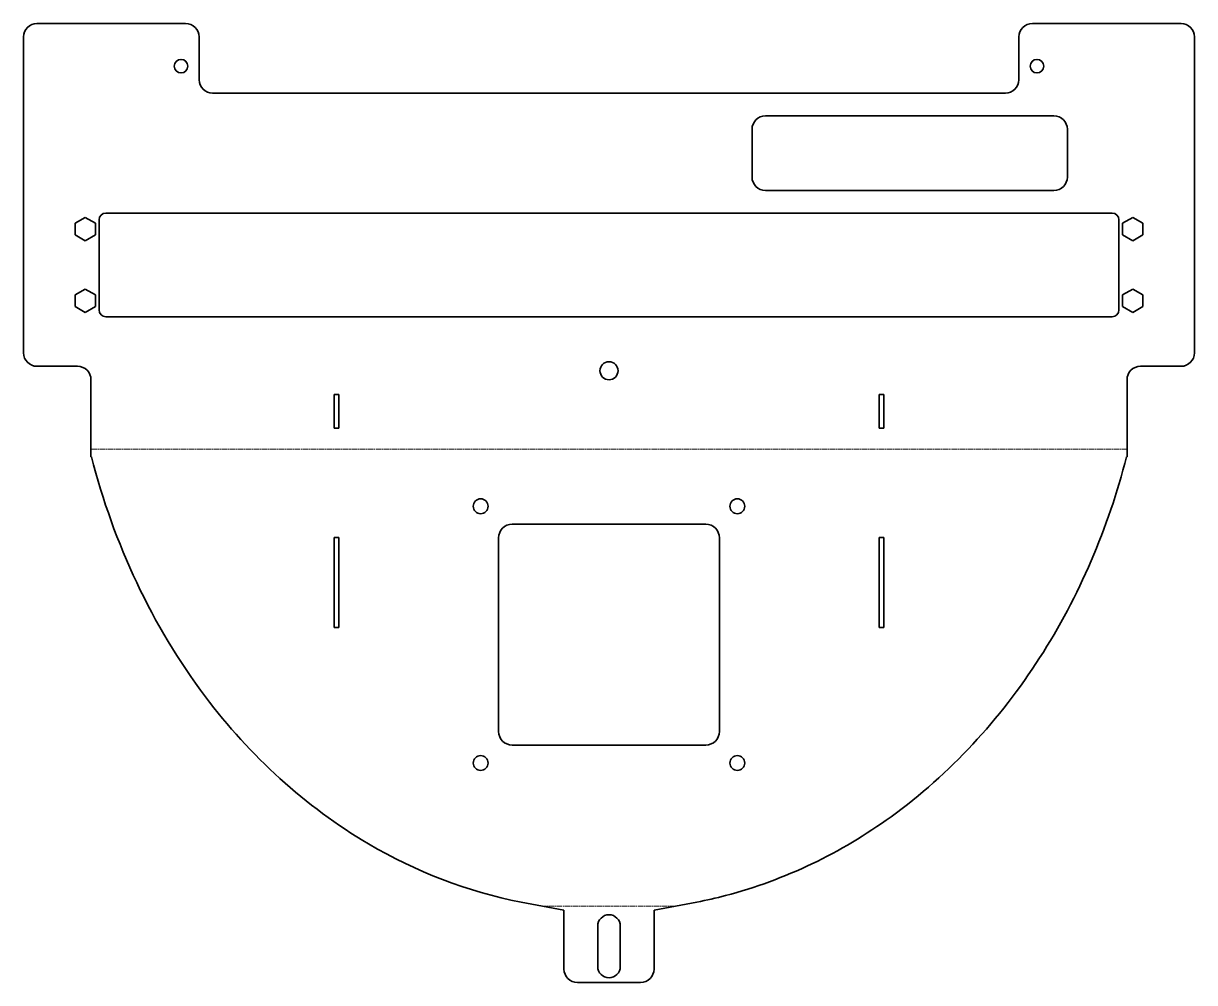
# Model space of a CAD drawing. Header units: millimetres. Extents: x 0 to 520, y 0 to 426.
import ezdxf

# ---------------------------------------------------------------- set-up
doc = ezdxf.new("R2010")
doc.units = ezdxf.units.MM
doc.linetypes.add('Chain', pattern=[13.68, 9.12, -1.14, 2.28, -1.14])
doc.layers.add('SIMUMAK Bend Centerline (ISO)', color=7, linetype='Chain', lineweight=9)
doc.layers.add('SIMUMAK Visible (ISO)', color=7, linetype='Continuous', lineweight=35)

# ---------------------------------------------------------------- blocks, each defined once
blk = doc.blocks.new('SIL-026-PLUGP-02_Sheet_2_SIL-026-PLUGP-02 (Desplegada)~2')
at = {"layer": 'SIMUMAK Bend Centerline (ISO)', "ltscale": 0.263158}
for p, q in [((230, 23.93), (-230, 23.93)), ((29.53, -178.93), (-29.53, -178.93))]:
    blk.add_line(p, q, dxfattribs=at)
at = {"layer": 'SIMUMAK Visible (ISO)'}
for p, q in [((-254, 212.89), (-188, 212.89)), ((188, 212.89), (254, 212.89)), ((-260, 66.69), (-260, 206.89)), ((-182, 187.89), (-182, 206.89)), ((182, 206.89), (182, 187.89)), ((260, 206.89), (260, 66.69)), ((176, 181.89), (-176, 181.89)), ((69.51, 171.89), (197.51, 171.89)), ((63.51, 144.69), (63.51, 165.89)), ((203.51, 165.89), (203.51, 144.69)), ((197.51, 138.69), (69.51, 138.69)), ((-237.05, 124.19), (-232.55, 126.78)), ((-232.55, 126.78), (-228.05, 124.19)), ((-226.43, 85.69), (-226.43, 125.69)), ((-223.43, 128.69), (223.42, 128.69)), ((226.42, 125.69), (226.42, 85.69)), ((228.05, 124.19), (232.55, 126.78)), ((232.55, 126.78), (237.05, 124.19)), ((-237.05, 118.99), (-237.05, 124.19)), ((-228.05, 124.19), (-228.05, 118.99)), ((228.05, 118.99), (228.05, 124.19)), ((237.05, 124.19), (237.05, 118.99)), ((-232.55, 116.39), (-237.05, 118.99)), ((-228.05, 118.99), (-232.55, 116.39)), ((232.55, 116.39), (228.05, 118.99)), ((237.05, 118.99), (232.55, 116.39)), ((-237.05, 92.39), (-232.55, 94.98)), ((-232.55, 94.98), (-228.05, 92.39)), ((228.05, 92.39), (232.55, 94.98)), ((232.55, 94.98), (237.05, 92.39)), ((-237.05, 87.19), (-237.05, 92.39)), ((-228.05, 92.39), (-228.05, 87.19)), ((228.05, 87.19), (228.05, 92.39)), ((237.05, 92.39), (237.05, 87.19)), ((-232.55, 84.59), (-237.05, 87.19)), ((-228.05, 87.19), (-232.55, 84.59)), ((232.55, 84.59), (228.05, 87.19)), ((237.05, 87.19), (232.55, 84.59)), ((223.42, 82.69), (-223.43, 82.69)), ((-236, 60.69), (-254, 60.69)), ((254, 60.69), (236, 60.69)), ((-230, 20.46), (-230, 54.69)), ((230, 54.69), (230, 20.46)), ((-122.1, 48.19), (-120, 48.19)), ((-122.1, 33.19), (-122.1, 48.19)), ((-120, 48.19), (-120, 33.19)), ((120, 48.19), (122.1, 48.19)), ((120, 33.19), (120, 48.19)), ((122.1, 48.19), (122.1, 33.19)), ((-120, 33.19), (-122.1, 33.19)), ((122.1, 33.19), (120, 33.19)), ((-230, 20.46), (-229.79, 20.46)), ((229.79, 20.46), (230, 20.46)), ((-43, -9.44), (43, -9.44)), ((-122.1, -15.33), (-120, -15.33)), ((-122.1, -55.33), (-122.1, -15.33)), ((-120, -15.33), (-120, -55.33)), ((-49, -101.44), (-49, -15.44)), ((49, -15.44), (49, -101.44)), ((120, -15.33), (122.1, -15.33)), ((120, -55.33), (120, -15.33)), ((122.1, -15.33), (122.1, -55.33)), ((-120, -55.33), (-122.1, -55.33)), ((122.1, -55.33), (120, -55.33)), ((43, -107.44), (-43, -107.44)), ((-20, -180.69), (-20, -206.89)), ((20, -180.69), (20, -206.89)), ((-5, -205.79), (-5, -187.79)), ((5, -187.79), (5, -205.79)), ((-14, -212.89), (14, -212.89))]:
    blk.add_line(p, q, dxfattribs=at)
for centre, radius in [((-190, 193.89), 3), ((190, 193.89), 3), ((0, 58.69), 4), ((-57, -1.44), 3.3), ((57, -1.44), 3.3), ((-57, -115.44), 3.3), ((57, -115.44), 3.3)]:
    blk.add_circle(centre, radius, dxfattribs=at)
at = {"layer": 'SIMUMAK Visible (ISO)', "extrusion": (0, 0, -1)}
for centre, radius, start, end in [((254, 206.89), 6, 360, 90), ((188, 206.89), 6, 90, 180), ((-188, 206.89), 6, 0, 90), ((-254, 206.89), 6, 90, 180), ((-69.51, 165.89), 6, 360, 90), ((-197.51, 165.89), 6, 90, 180), ((-69.51, 144.69), 6, 270, 360), ((-197.51, 144.69), 6, 180, 270), ((254, 66.69), 6, 270, 0), ((-254, 66.69), 6, 180, 270), ((43, -15.44), 6, 360, 90), ((-43, -15.44), 6, 90, 180), ((43, -101.44), 6, 270, 0), ((-43, -101.44), 6, 180, 270), ((0, -187.79), 5, 0, 180), ((14, -206.89), 6, 270, 360), ((0, -205.79), 5, 180, 0), ((-14, -206.89), 6, 180, 270)]:
    blk.add_arc(centre, radius, start, end, dxfattribs=at)
at = {"layer": 'SIMUMAK Visible (ISO)'}
for centre, radius, start, end in [((-176, 187.89), 6, 180, 270), ((176, 187.89), 6, 270, 360), ((-223.43, 125.69), 3, 90, 180), ((223.42, 125.69), 3, 0, 90), ((-223.43, 85.69), 3, 180, 270), ((223.42, 85.69), 3, 270, 360), ((-236, 54.69), 6, 360, 90), ((236, 54.69), 6, 90, 180)]:
    blk.add_arc(centre, radius, start, end, dxfattribs=at)
for points, knots in [([(-229.79, 20.46), (-219.9, -17.92), (-203, -54.45), (-159.38, -112.25), (-135, -134.74), (-85.67, -163.7), (-62.9, -172.52), (-39.06, -177.17)], [0, 0, 0, 0, 11.904099, 11.904099, 21.799563, 21.799563, 29.16313, 29.16313, 29.16313, 29.16313]), ([(39.06, -177.17), (43.31, -176.34), (47.54, -175.37), (78.24, -167.35), (103, -155.32), (151.5, -120.27), (173.65, -96.08), (208.8, -41.38), (221.67, -11.08), (229.79, 20.46)], [37.125819, 37.125819, 37.125819, 37.125819, 38.440534, 38.440534, 46.713078, 46.713078, 56.498636, 56.498636, 66.296277, 66.296277, 66.296277, 66.296277])]:
    blk.add_open_spline(points, degree=3, knots=knots, dxfattribs=at)
for points in [[(-39.06, -177.17), (-32.71, -178.34), (-26.35, -179.52), (-20, -180.69)], [(39.06, -177.17), (32.71, -178.34), (26.35, -179.52), (20, -180.69)]]:
    blk.add_open_spline(points, degree=3, dxfattribs=at)

msp = doc.modelspace()

# ---------------------------------------------------------------- block references
msp.add_blockref('SIL-026-PLUGP-02_Sheet_2_SIL-026-PLUGP-02 (Desplegada)~2', (260, 212.89))

doc.saveas('drawing.dxf')
